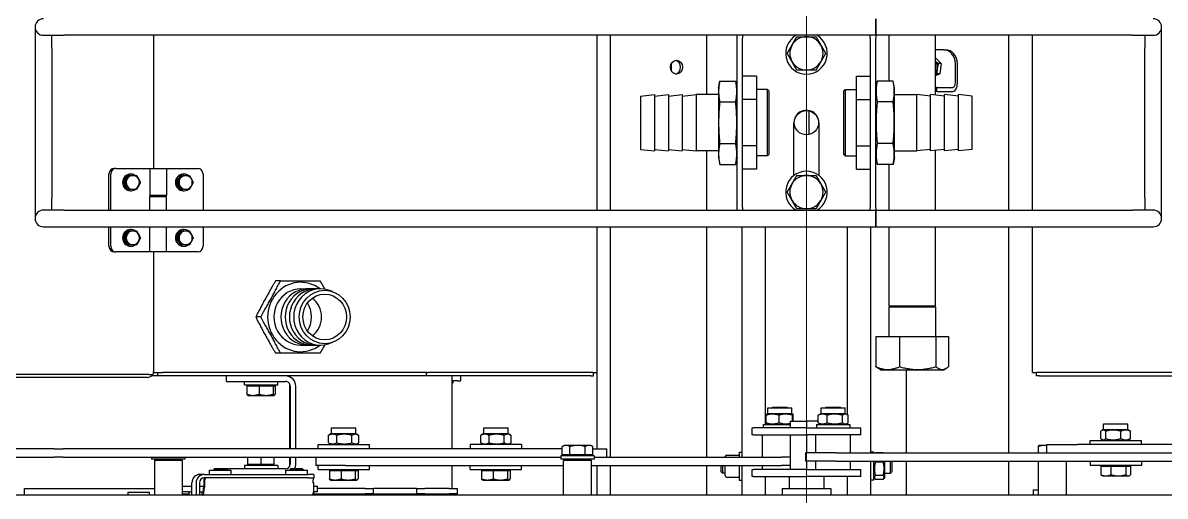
# Model space of a CAD drawing. Extents: x -3873 to 164127, y 7129 to 96529.
# Drawn here: x 53789 to 54612, y 42281 to 42622 of the extents above; entities that cross this region are included whole.
import ezdxf

# ---------------------------------------------------------------- set-up
doc = ezdxf.new("R2010")
doc.units = 0
doc.layers.add('KROMEKA', color=1, linetype='CONTINUOUS')
doc.layers.add('LAYOUT Kromeka', color=1, linetype='CONTINUOUS', lineweight=5)

# ---------------------------------------------------------------- blocks, each defined once
blk = doc.blocks.new('KD21-ara_yolma-64')
at = {"layer": 'KROMEKA', "color": 0}
for p, q in [((262, -760), (262, 1490)), ((347, 475.05), (347, 628.36)), ((349, 474.11), (349, 627.89)), ((295.5, 549.42), (295.5, 614.03)), ((289.5, 606.5), (289.5, 549.42)), ((262, 563.63), (267, 563.63)), ((267, 563.63), (267, 470)), ((476.5, 556), (461.5, 556)), ((584.5, 556), (476.5, 556)), ((599.5, 556), (584.5, 556)), ((289.5, 549.42), (289.5, 543.04)), ((295.5, 543.04), (295.5, 549.42)), ((455.5, 550), (455.5, 535)), ((467.5, 535), (467.5, 550)), ((467.5, 544), (476.5, 544)), ((584.5, 544), (476.5, 544)), ((584.5, 544), (593.5, 544)), ((593.5, 550), (593.5, 535)), ((289.5, 543.04), (289.5, 542.18)), ((289.5, 535.8), (289.5, 542.18)), ((289.5, 535.8), (289.5, 177)), ((295.5, 542.18), (295.5, 543.04)), ((295.5, 542.18), (295.5, 535.8)), ((295.5, 175.97), (295.5, 535.8)), ((455.5, 535), (455.5, -50)), ((467.5, 535), (467.5, 50)), ((593.5, 50), (593.5, 535)), ((441.5, 502.73), (455.5, 502.73)), ((467.5, 502.73), (493.5, 502.73)), ((437.5, 498.93), (437.5, 497.69)), ((437.5, 473.28), (437.5, 497.69)), ((441.5, 501.5), (455.5, 501.5)), ((467.5, 501.5), (493.5, 501.5)), ((497.5, 497.69), (497.5, 498.93)), ((497.5, 497.69), (497.5, 473.28)), ((262, 489.03), (264.2, 489.03)), ((264.2, 489.03), (264.2, 473.43)), ((441.5, 487.23), (441.5, 486.74)), ((442.5, 489.33), (447.5, 492.07)), ((442.5, 489.33), (442.5, 488.39)), ((447.5, 492.07), (447.5, 491.13)), ((447.5, 492.07), (452.5, 489.33)), ((452.5, 489.33), (452.5, 488.39)), ((453.5, 487.23), (453.5, 486.74)), ((481.5, 487.23), (481.5, 486.74)), ((482.5, 489.33), (487.5, 492.07)), ((482.5, 489.33), (482.5, 488.39)), ((487.5, 492.07), (487.5, 491.13)), ((487.5, 492.07), (492.5, 489.33)), ((492.5, 489.33), (492.5, 488.39)), ((493.5, 487.23), (493.5, 486.74)), ((262, 473.43), (264.2, 473.43)), ((287, 470), (262, 470)), ((287, 450), (287, 470)), ((288, 469), (287, 470)), ((288, 448), (288, 472)), ((289.5, 472), (288, 472)), ((348, 467.84), (348, 472.07)), ((349, 474.11), (349, 471.22)), ((349, 471.22), (349, 471.06)), ((350.5, 470.7), (350.5, 463.84)), ((437.5, 470.72), (350.89, 470.72)), ((437.5, 461.28), (437.5, 473.28)), ((437.5, 473.28), (455.5, 473.28)), ((467.5, 473.28), (477.25, 473.28)), ((477.25, 473.28), (477.25, 461.28)), ((477.25, 473.15), (478, 473.15)), ((478, 473.06), (477.25, 473.06)), ((478, 470.72), (477.25, 470.72)), ((478, 461.28), (478, 473.28)), ((497.5, 473.28), (478, 473.28)), ((497.5, 473.28), (497.5, 461.28)), ((593.5, 470.72), (497.5, 470.72)), ((348, 274.13), (348, 467.84)), ((350.5, 467.84), (348, 467.84)), ((350.5, 273.64), (350.5, 463.84)), ((437.5, 438.73), (437.5, 461.28)), ((437.5, 461.28), (455.5, 461.28)), ((467.5, 461.28), (477.25, 461.28)), ((477.25, 464.69), (478, 464.69)), ((477.25, 463.55), (478, 463.55)), ((478, 463.27), (477.25, 463.27)), ((497.5, 461.28), (478, 461.28)), ((497.5, 461.28), (497.5, 438.73)), ((442.5, 451.29), (447.5, 454.03)), ((447.5, 454.03), (447.5, 453.09)), ((447.5, 454.03), (452.5, 451.29)), ((482.5, 451.29), (487.5, 454.03)), ((487.5, 454.03), (487.5, 453.09)), ((487.5, 454.03), (492.5, 451.29)), ((287, 450), (262, 450)), ((262, 445), (264.5, 445)), ((263, 450), (263, 445)), ((264.5, 445), (264.5, 450)), ((264.5, 445), (264.5, 442.94)), ((268.5, 450), (268.5, 442.94)), ((288, 451), (287, 450)), ((289.5, 448), (288, 448)), ((441.5, 449.19), (441.5, 448.7)), ((442.5, 451.29), (442.5, 450.34)), ((452.5, 451.29), (452.5, 450.34)), ((453.5, 449.19), (453.5, 448.7)), ((481.5, 449.19), (481.5, 448.7)), ((482.5, 451.29), (482.5, 450.34)), ((492.5, 451.29), (492.5, 450.34)), ((493.5, 449.19), (493.5, 448.7)), ((262, 442.94), (271.1, 442.94)), ((271.1, 439.9), (262, 439.9)), ((271.1, 437.46), (262, 437.46)), ((264.5, 437.46), (264.5, 435.46)), ((268.5, 437.46), (268.5, 434.48)), ((277, 434.14), (277, 437.18)), ((262, 435.46), (264.5, 435.46)), ((264.5, 435.46), (264.5, 435.24)), ((264.5, 435.24), (264.5, 435.22)), ((271.1, 434.48), (267.9, 434.48)), ((271.1, 433.94), (267.9, 433.94)), ((274.5, 358.92), (274.5, 434.14)), ((277, 434.14), (277, 358.92)), ((277, 430.3), (280.2, 430.3)), ((280.2, 430.3), (280.2, 414.7)), ((455.5, 434.92), (441.5, 434.92)), ((493.5, 434.92), (467.5, 434.92)), ((280.2, 427.5), (280.38, 427.5)), ((280.38, 417.5), (280.38, 427.5)), ((281.3, 426.58), (280.38, 427.5)), ((281.3, 426.58), (281.3, 418.42)), ((277, 414.7), (280.2, 414.7)), ((280.2, 417.5), (280.38, 417.5)), ((281.3, 418.42), (280.38, 417.5)), ((281, 410.58), (281, 418.12)), ((344, 418.13), (348, 418.13)), ((344, 418.13), (344, 410.58)), ((281, 375.53), (281, 410.58)), ((283.5, 405.13), (281, 405.13)), ((283.5, 381.13), (283.5, 405.13)), ((341.5, 405.13), (341.5, 381.13)), ((341.5, 405.13), (344, 405.13)), ((344, 410.58), (344, 375.53)), ((284.1, 401.73), (283.5, 401.73)), ((284.1, 402.63), (289.5, 402.63)), ((284.1, 393.13), (284.1, 402.63)), ((334, 402.63), (334.05, 402.71)), ((334, 402.63), (334, 398.92)), ((334, 398.92), (334, 389.5)), ((340.9, 403.27), (334.85, 403.27)), ((340.9, 403.27), (340.9, 394.57)), ((340.9, 401.73), (341.5, 401.73)), ((390.5, 393.43), (390.5, 396.98)), ((284.1, 383.63), (284.1, 393.13)), ((284.1, 393.13), (289.5, 393.13)), ((334, 389.5), (334, 383.71)), ((340.9, 394.57), (334.85, 394.57)), ((340.9, 394.57), (340.9, 384.44)), ((283.5, 381.13), (281, 381.13)), ((284.1, 384.53), (283.5, 384.53)), ((284.1, 383.63), (289.5, 383.63)), ((334, 383.71), (334, 383.63)), ((334, 383.63), (334.05, 383.55)), ((340.9, 384.44), (334.85, 384.44)), ((340.9, 382.99), (334.85, 382.99)), ((340.9, 384.53), (341.5, 384.53)), ((340.9, 384.44), (340.9, 382.99)), ((341.5, 381.13), (344, 381.13)), ((364.5, 379.15), (364.5, 382.71)), ((416.5, 379.15), (416.5, 382.71)), ((277, 375.3), (280.2, 375.3)), ((280.2, 375.3), (280.2, 359.7)), ((280.2, 372.5), (280.38, 372.5)), ((280.38, 362.5), (280.38, 372.5)), ((281.3, 371.58), (280.38, 372.5)), ((281.3, 371.58), (281.3, 363.42)), ((283.24, 372.33), (289.5, 372.33)), ((289.5, 372.13), (284.4, 372.13)), ((295.5, 372.33), (341.76, 372.33)), ((340.6, 372.13), (295.5, 372.13)), ((347.27, 372.33), (348, 372.33)), ((280.2, 362.5), (280.38, 362.5)), ((281.3, 363.42), (280.38, 362.5)), ((284.4, 368.13), (289.5, 368.13)), ((295.5, 368.13), (340.6, 368.13)), ((370.25, 364.57), (370.25, 359.63)), ((390.16, 362.95), (390.84, 362.95)), ((410.75, 364.57), (410.75, 359.63)), ((262, 355), (264.5, 355)), ((263, 355), (263, 318.13)), ((264.5, 355.23), (264.5, 355)), ((264.5, 352.5), (264.5, 355)), ((267.9, 355), (271, 355)), ((268.5, 355), (268.5, 352.5)), ((271, 355.76), (271.1, 355.76)), ((271, 355), (271, 355.76)), ((274.5, 358.92), (274.5, 355)), ((277, 355), (274.5, 355)), ((277, 359.7), (280.2, 359.7)), ((277, 355), (277, 358.92)), ((264.5, 352.5), (268.5, 352.5)), ((267, 318.13), (267, 352.5)), ((280.5, 352.06), (280.5, 315.06)), ((280.5, 352.06), (283.5, 352.06)), ((283.5, 332.24), (283.5, 353.56)), ((289.5, 353.56), (283.5, 353.56)), ((295.5, 352.06), (298.5, 352.06)), ((298.5, 352.06), (298.5, 315.06)), ((273, 343.06), (273.09, 343.21)), ((273, 343.06), (273, 339.68)), ((273, 339.68), (273, 330.33)), ((279.9, 343.88), (273.85, 343.88)), ((279.9, 343.88), (279.9, 335.49)), ((279.9, 342.16), (280.5, 342.16)), ((298.5, 342.26), (299.65, 344.24)), ((299.81, 344.51), (305.19, 344.51)), ((299.81, 338.58), (305.19, 338.58)), ((306.5, 342.26), (305.35, 344.24)), ((306.5, 342.26), (306.5, 324.86)), ((306.5, 342.26), (310.5, 342.26)), ((310.5, 342.26), (310.5, 324.86)), ((372.18, 341.63), (371.23, 344.43)), ((408.82, 341.63), (409.77, 344.43)), ((273, 330.33), (273, 324.21)), ((279.9, 335.49), (273.85, 335.49)), ((279.9, 335.49), (279.9, 325.17)), ((283.5, 332.24), (283.5, 175)), ((289.5, 332.24), (289.5, 177)), ((273, 324.21), (273, 324.06)), ((273, 324.06), (273.09, 323.9)), ((279.9, 325.17), (273.85, 325.17)), ((279.9, 323.24), (273.85, 323.24)), ((279.9, 325.17), (279.9, 323.24)), ((279.9, 324.96), (280.5, 324.96)), ((298.5, 324.86), (299.65, 322.87)), ((299.81, 327.62), (305.19, 327.62)), ((299.81, 322.6), (305.19, 322.6)), ((306.5, 324.86), (305.35, 322.87)), ((306.5, 324.86), (310.5, 324.86)), ((263, 312.13), (263, 318.13)), ((267, 318.13), (267, 312.13)), ((280.5, 315.06), (283.5, 315.06)), ((295.5, 315.06), (298.5, 315.06)), ((263, 312.13), (267, 312.13)), ((263, 312.13), (263, 281.13)), ((267, 281.13), (267, 312.13)), ((263, 275.13), (263, 281.13)), ((267, 281.13), (263, 281.13)), ((267, 281.13), (267, 275.13)), ((263, 275.13), (263, 257.63)), ((267, 257.63), (267, 275.13)), ((348, 155.52), (348, 274.13)), ((350.5, 274.13), (348, 274.13)), ((350.5, 273.64), (350.5, 272.69)), ((350.5, 153.9), (350.5, 272.69)), ((262, 255.34), (263, 255.34)), ((263, 251.63), (263, 257.63)), ((267, 257.63), (267, 251.63)), ((267, 255.34), (283.5, 255.34)), ((295.5, 255.34), (348, 255.34)), ((342.9, 254.84), (342.9, 255.34)), ((344.5, 251.51), (344.5, 255.34)), ((263, 251.63), (267, 251.63)), ((344.5, 254.84), (342.9, 254.84)), ((344.5, 251.51), (344.5, 249.01)), ((344.5, 249.01), (348, 249.01)), ((280.5, 242.29), (280.5, 205.29)), ((280.5, 242.29), (283.5, 242.29)), ((298.5, 242.29), (295.5, 242.29)), ((298.5, 205.29), (298.5, 242.29)), ((273, 233.29), (273.09, 233.45)), ((273, 233.29), (273, 229.92)), ((279.9, 234.11), (273.85, 234.11)), ((279.9, 234.11), (279.9, 225.73)), ((279.9, 232.39), (280.5, 232.39)), ((298.5, 232.49), (299.65, 234.48)), ((299.81, 234.75), (305.19, 234.75)), ((306.5, 232.49), (305.35, 234.48)), ((306.5, 232.49), (306.5, 215.09)), ((306.5, 232.49), (310.5, 232.49)), ((310.5, 232.49), (310.5, 215.09)), ((273, 229.92), (273, 220.57)), ((279.9, 225.73), (273.85, 225.73)), ((279.9, 225.73), (279.9, 215.41)), ((299.81, 228.81), (305.19, 228.81)), ((273, 220.57), (273, 214.44)), ((273, 214.44), (273, 214.29)), ((273, 214.29), (273.09, 214.14)), ((279.9, 215.41), (273.85, 215.41)), ((279.9, 215.41), (279.9, 213.47)), ((279.9, 215.19), (280.5, 215.19)), ((298.5, 215.09), (299.65, 213.11)), ((299.81, 217.86), (305.19, 217.86)), ((306.5, 215.09), (305.35, 213.11)), ((306.5, 215.09), (310.5, 215.09)), ((279.9, 213.47), (273.85, 213.47)), ((299.81, 212.84), (305.19, 212.84)), ((280.5, 205.29), (283.5, 205.29)), ((298.5, 205.29), (295.5, 205.29)), ((262, 175), (287, 175)), ((287, 155), (287, 175)), ((288, 174), (287, 175)), ((288, 153), (288, 177)), ((290.5, 177), (288, 177)), ((290.5, 153), (290.5, 177)), ((291.1, 173.6), (290.5, 173.6)), ((291.1, 170.49), (291.1, 175.97)), ((291.1, 175.97), (297.15, 175.97)), ((298, 174.5), (297.15, 175.97)), ((298, 173.23), (298, 174.5)), ((298, 165), (298, 173.23)), ((291.1, 159.52), (291.1, 170.49)), ((291.1, 170.49), (297.15, 170.49)), ((298, 156.77), (298, 165)), ((291.1, 159.52), (297.15, 159.52)), ((291.1, 154.03), (291.1, 159.52)), ((298, 155.5), (298, 156.77)), ((262, 155), (287, 155)), ((283.5, 151), (262, 151)), ((283.5, 155), (283.5, 17.92)), ((288, 156), (287, 155)), ((290.5, 153), (288, 153)), ((289.5, 153), (289.5, 17.92)), ((291.1, 156.4), (290.5, 156.4)), ((291.1, 154.03), (297.15, 154.03)), ((295.5, 154.03), (295.5, 143.92)), ((455.5, 151), (295.5, 151)), ((298, 155.5), (297.15, 154.03)), ((297.15, 154.03), (297.15, 154.03)), ((348, 155.52), (348, 153.4)), ((348, 153.4), (350.5, 153.4)), ((350.5, 153.9), (350.5, 151)), ((593.5, 151), (467.5, 151)), ((262, 141.28), (283.5, 141.28)), ((289.5, 143.92), (295.5, 143.92)), ((289.5, 141.28), (455.5, 141.28)), ((467.5, 141.28), (593.5, 141.28)), ((511.25, 119.5), (510.25, 109.5)), ((549.75, 119.5), (511.25, 119.5)), ((549.75, 119.5), (550.75, 109.5)), ((550.75, 109.5), (510.25, 109.5)), ((511.25, 109.5), (510.25, 99.5)), ((549.75, 109.5), (550.75, 99.5)), ((550.75, 99.5), (510.25, 99.5)), ((511.25, 99.5), (510.25, 89.5)), ((549.75, 99.5), (550.75, 89.5)), ((572.91, 97.45), (568.09, 97.45)), ((550.75, 89.5), (510.25, 89.5)), ((511.25, 89.5), (510.25, 79.5)), ((549.75, 89.5), (550.75, 79.5)), ((550.75, 79.5), (510.25, 79.5)), ((510.25, 63.5), (510.25, 79.5)), ((550.75, 63.5), (550.75, 79.5)), ((283.5, 72), (262, 72)), ((455.5, 72), (289.5, 72)), ((510.25, 72), (467.5, 72)), ((593.5, 72), (550.75, 72)), ((276, 58.5), (283.5, 58.5)), ((278.92, 61.5), (278, 60.58)), ((283.5, 60.58), (278, 60.58)), ((278, 58.5), (278, 60.58)), ((278.92, 61.5), (283.5, 61.5)), ((289.5, 58.5), (290, 58.5)), ((505.48, 63.5), (500.48, 62.5)), ((500.48, 62.5), (500.48, 51)), ((555.52, 63.5), (505.48, 63.5)), ((515.49, 62.5), (515.49, 51)), ((545.51, 62.5), (545.51, 51)), ((555.52, 63.5), (560.52, 62.5)), ((560.52, 62.5), (560.52, 51)), ((275, 57.5), (275, 48.5)), ((291, 57.5), (291, 48.5)), ((467.5, 50), (469.5, 50)), ((467.5, 50), (467.5, 46)), ((469.5, 50), (591.5, 50)), ((505.48, 50), (500.48, 51)), ((555.52, 50), (560.52, 51)), ((591.5, 50), (593.5, 50)), ((593.5, 46), (593.5, 50)), ((283.5, 46.5), (262, 46.5)), ((283.5, 48.5), (273, 48.5)), ((273, 48.5), (273, 46.5)), ((293, 48.5), (289.5, 48.5)), ((455.5, 46.5), (289.5, 46.5)), ((293, 48.5), (293, 46.5)), ((469.5, 46), (467.5, 46)), ((467.5, 46), (467.5, -46)), ((469.5, 46), (591.5, 46)), ((497.01, 36), (497.01, 46)), ((513.76, 36), (513.76, 46)), ((547.24, 36), (547.24, 46)), ((563.99, 36), (563.99, 46)), ((593.5, 46), (591.5, 46)), ((593.5, -46), (593.5, 46)), ((275.5, 38.27), (275.5, 39.24)), ((275.5, 39.24), (280.5, 39.24)), ((275.5, 38.27), (275.5, -0.21)), ((280.5, 39.24), (280.5, 38.27)), ((280.5, -0.21), (280.5, 38.27)), ((305.5, 38.27), (305.5, 39.24)), ((305.5, 39.24), (310.5, 39.24)), ((305.5, 38.27), (305.5, -0.21)), ((310.5, 39.24), (310.5, 38.27)), ((310.5, -0.21), (310.5, 38.27)), ((513.76, 36), (497.01, 36)), ((506.6, 28), (506.6, 36)), ((547.24, 36), (513.76, 36)), ((563.99, 36), (547.24, 36)), ((554.4, 28), (554.4, 36)), ((262, 29.5), (275.5, 29.5)), ((280.5, 31.74), (283.5, 31.74)), ((289.5, 31.74), (305.5, 31.74)), ((313, 31.24), (310.5, 31.24)), ((313, 31.24), (313, 11.59)), ((313, 29.5), (455.5, 29.5)), ((313, 27.94), (313.47, 28.75)), ((314.31, 28.99), (319.69, 28.99)), ((321, 27.94), (320.53, 28.75)), ((321, 27.94), (321, 10.54)), ((321, 27.94), (325, 27.94)), ((325, 27.94), (325, 10.54)), ((325.5, 24.24), (325, 24.74)), ((506.6, 28), (554.4, 28)), ((507.6, 27), (506.6, 28)), ((553.4, 27), (507.6, 27)), ((553.4, 27), (554.4, 28)), ((267, 17.5), (262, 17.5)), ((267, 17.5), (267, -17.5)), ((283.5, 11.59), (283.5, 17.92)), ((289.5, 11.59), (289.5, 17.92)), ((314.31, 19.76), (319.69, 19.76)), ((325.5, 24.24), (325.5, 14.24)), ((275.5, 12.5), (267, 12.5)), ((280.5, 11.59), (305.5, 11.59)), ((310.5, 11.59), (315.5, 11.59)), ((315.5, 11.59), (315.5, 0.03)), ((315.5, 10.01), (319.69, 10.01)), ((315.5, 9.48), (319.69, 9.48)), ((321, 10.54), (320.53, 9.73)), ((321, 10.54), (325, 10.54)), ((325.5, 14.24), (325, 13.74)), ((492.5, 9), (530.5, 9)), ((286.5, 0.03), (280.5, 0.03)), ((286.5, -21.51), (286.5, 0.76)), ((292.5, 0.76), (286.5, 0.76)), ((292.5, -21.51), (292.5, 0.76)), ((305.5, 0.03), (292.5, 0.03)), ((315.5, 0.03), (310.5, 0.03)), ((315.5, -8.35), (315.5, 0.03)), ((275.5, -39.24), (275.5, -0.21)), ((280.5, -0.21), (280.5, -39.24)), ((280.5, -6.74), (286.5, -6.74)), ((292.5, -6.74), (305.5, -6.74)), ((305.5, -39.24), (305.5, -0.21)), ((310.5, -0.21), (310.5, -39.24)), ((313, -7.24), (310.5, -7.24)), ((313, -7.24), (313, -31.24)), ((521.98, -1.99), (539.02, -1.99)), ((275.5, -12.5), (267, -12.5)), ((313, -10.54), (313.93, -8.93)), ((314.31, -8.35), (319.69, -8.35)), ((314.31, -14.99), (319.69, -14.99)), ((321, -10.54), (320.07, -8.93)), ((321, -10.54), (321, -27.94)), ((321, -10.54), (325, -10.54)), ((325, -10.54), (325, -27.94)), ((325.5, -14.24), (325, -13.74)), ((325.5, -14.24), (325.5, -24.24)), ((530.5, -9), (492.5, -9)), ((267, -17.5), (262, -17.5)), ((286.5, -21.51), (286.5, -334.47)), ((292.5, -21.51), (292.5, -334.47)), ((325.5, -24.24), (325, -24.74)), ((262, -29.5), (275.5, -29.5)), ((280.5, -31.74), (286.5, -31.74)), ((292.5, -31.74), (305.5, -31.74)), ((313, -31.24), (310.5, -31.24)), ((313, -27.94), (313.93, -29.54)), ((313, -29.5), (313.9, -29.5)), ((314.31, -25.87), (319.69, -25.87)), ((314.31, -30.12), (319.69, -30.12)), ((321, -27.94), (320.07, -29.54)), ((320.1, -29.5), (455.5, -29.5)), ((321, -27.94), (325, -27.94)), ((507.6, -27), (506.6, -28)), ((554.4, -28), (506.6, -28)), ((506.6, -28), (506.6, -36)), ((507.6, -27), (553.4, -27)), ((553.4, -27), (554.4, -28)), ((554.4, -28), (554.4, -36)), ((275.5, -39.24), (280.5, -39.24)), ((305.5, -39.24), (310.5, -39.24)), ((497.01, -36), (497.01, -46)), ((497.01, -36), (513.76, -36)), ((513.76, -36), (547.24, -36)), ((513.76, -36), (513.76, -46)), ((547.24, -36), (547.24, -46)), ((547.24, -36), (563.99, -36)), ((563.99, -36), (563.99, -46)), ((262, -46.5), (286.5, -46.5)), ((273, -48.5), (273, -46.5)), ((273, -48.5), (286.5, -48.5)), ((275.35, -48.5), (274.11, -49.22)), ((292.5, -46.5), (455.5, -46.5)), ((292.5, -48.5), (293, -48.5)), ((293, -48.5), (293, -46.5)), ((467.5, -46), (469.5, -46)), ((467.5, -46), (467.5, -50)), ((591.5, -46), (469.5, -46)), ((591.5, -46), (593.5, -46)), ((593.5, -50), (593.5, -46)), ((273.43, -55.25), (273.43, -49.75)), ((275.35, -56.5), (274.11, -55.78)), ((275.35, -56.5), (286.5, -56.5)), ((276.31, -55.25), (276.31, -49.75)), ((278, -56.5), (278, -60.58)), ((285.88, -55.25), (285.88, -49.75)), ((292.57, -55.25), (292.57, -49.75)), ((352.5, -53.48), (353.51, -51.74)), ((352.5, -53.48), (352.5, -98.95)), ((376.5, -50.06), (354.71, -50.06)), ((376.5, -50.06), (376.5, -67.13)), ((467.5, -50), (455.5, -50)), ((455.5, -50), (467.5, -50)), ((455.5, -50), (455.5, -235)), ((469.5, -50), (467.5, -50)), ((467.5, -50), (467.5, -235)), ((469.5, -50), (591.5, -50)), ((505.48, -50), (500.48, -51)), ((500.48, -62.5), (500.48, -51)), ((515.49, -62.5), (515.49, -51)), ((545.51, -62.5), (545.51, -51)), ((555.52, -50), (560.52, -51)), ((560.52, -62.5), (560.52, -51)), ((593.5, -50), (591.5, -50)), ((605.5, -50), (593.5, -50)), ((593.5, -50), (605.5, -50)), ((593.5, -235), (593.5, -50)), ((278, -60.58), (286.5, -60.58)), ((278.92, -61.5), (278, -60.58)), ((286.5, -61.5), (278.92, -61.5)), ((397.5, -59.36), (376.5, -59.36)), ((397.5, -93.06), (397.5, -59.36)), ((398.5, -60.36), (397.5, -59.36)), ((398.5, -59.51), (398.5, -92.91)), ((398.5, -59.51), (455.5, -59.51)), ((467.5, -59.51), (500.48, -59.51)), ((505.48, -63.5), (500.48, -62.5)), ((505.48, -63.5), (555.52, -63.5)), ((510.25, -63.5), (510.25, -79.5)), ((550.75, -63.5), (550.75, -79.5)), ((555.52, -63.5), (560.52, -62.5)), ((560.52, -59.51), (593.5, -59.51)), ((262, -72), (286.5, -72)), ((292.5, -72), (352.5, -72)), ((376.5, -67.13), (354.71, -67.13)), ((376.5, -67.13), (376.5, -93.29)), ((510.25, -79.5), (550.75, -79.5)), ((511.25, -89.5), (510.25, -79.5)), ((549.75, -89.5), (550.75, -79.5)), ((510.25, -89.5), (550.75, -89.5)), ((511.25, -99.5), (510.25, -89.5)), ((549.75, -99.5), (550.75, -89.5)), ((376.5, -93.29), (354.71, -93.29)), ((397.5, -93.06), (376.5, -93.06)), ((376.5, -93.29), (376.5, -102.37)), ((398.5, -92.06), (397.5, -93.06)), ((398.5, -92.91), (455.5, -92.91)), ((467.5, -92.91), (510.59, -92.91)), ((550.41, -92.91), (553, -92.91)), ((556, -92.79), (553, -92.79)), ((553, -93.87), (553, -92.79)), ((553, -93.87), (556, -93.87)), ((553, -93.87), (553, -105.62)), ((556, -93.87), (556, -92.79)), ((556, -92.91), (593.5, -92.91)), ((556, -93.87), (556, -105.62)), ((565.69, -96.04), (564.37, -92.91)), ((565.69, -96.04), (565.69, -93.98)), ((573.08, -97.15), (565.69, -96.04)), ((577.17, -92.91), (573.08, -97.15)), ((573.08, -97.15), (573.08, -95.1)), ((583, -98.71), (583, -92.91)), ((583, -98.71), (583, -100.21)), ((352.5, -98.95), (353.51, -100.69)), ((376.5, -102.37), (354.71, -102.37)), ((510.25, -99.5), (550.75, -99.5)), ((511.25, -109.5), (510.25, -99.5)), ((549.75, -109.5), (550.75, -99.5)), ((510.25, -109.5), (550.75, -109.5)), ((511.25, -119.5), (510.25, -109.5)), ((549.75, -119.5), (550.75, -109.5)), ((559.5, -107.37), (573, -107.37)), ((559.5, -108.87), (573, -108.87)), ((511.25, -119.5), (549.75, -119.5)), ((286.5, -145.61), (262, -145.61)), ((455.5, -145.61), (292.5, -145.61)), ((593.5, -145.61), (467.5, -145.61)), ((266, -163.5), (262, -163.5)), ((266, -163.5), (266, -167.11)), ((350.5, -162.88), (350.5, -166.01)), ((350.5, -162.88), (455.5, -162.88)), ((467.5, -162.88), (593.5, -162.88)), ((286.5, -167.11), (262, -167.11)), ((292.5, -167.24), (297.15, -167.24)), ((298, -167.61), (297.99, -167.58)), ((298, -171.79), (298, -167.61)), ((298, -173.37), (298, -171.79)), ((348, -167.63), (348, -165.51)), ((350.5, -165.51), (348, -165.51)), ((348, -167.63), (348, -286.23)), ((350.5, -284.8), (350.5, -166.01)), ((292.5, -173.37), (298.5, -173.37)), ((298.5, -173.37), (298.5, -195.41)), ((286.5, -187.11), (262, -187.11)), ((298.5, -642.5), (298.5, -195.41)), ((283.5, -241.41), (283.5, -204.41)), ((286.5, -204.41), (283.5, -204.41)), ((298.5, -204.41), (301.5, -204.41)), ((301.5, -204.41), (301.5, -241.41)), ((276, -213.41), (276.3, -212.89)), ((276, -213.41), (276, -215.79)), ((282.9, -212.16), (276.85, -212.16)), ((282.9, -212.16), (282.9, -219.42)), ((301.5, -214.21), (302.29, -212.85)), ((302.81, -212.14), (308.19, -212.14)), ((309.5, -214.21), (308.71, -212.85)), ((276, -215.79), (276, -224.79)), ((282.9, -219.42), (276.85, -219.42)), ((282.9, -214.31), (283.5, -214.31)), ((282.9, -219.42), (282.9, -230.17)), ((302.81, -215.75), (308.19, -215.75)), ((309.5, -214.21), (309.5, -231.61)), ((309.5, -214.21), (313.5, -214.21)), ((313.5, -214.21), (313.5, -231.61)), ((276, -224.79), (276, -231.92)), ((282.9, -230.17), (276.85, -230.17)), ((282.9, -230.17), (282.9, -233.67)), ((302.81, -226.52), (308.19, -226.52)), ((276, -231.92), (276, -232.41)), ((276, -232.41), (276.3, -232.94)), ((282.9, -233.67), (276.85, -233.67)), ((282.9, -231.51), (283.5, -231.51)), ((301.5, -231.61), (302.29, -232.97)), ((302.81, -233.69), (308.19, -233.69)), ((309.5, -231.61), (308.71, -232.97)), ((309.5, -231.61), (313.5, -231.61)), ((455.5, -235), (455.5, -250)), ((467.5, -250), (467.5, -235)), ((593.5, -235), (593.5, -250)), ((286.5, -241.41), (283.5, -241.41)), ((298.5, -241.41), (301.5, -241.41)), ((476.5, -244), (467.5, -244)), ((476.5, -244), (584.5, -244)), ((593.5, -244), (584.5, -244)), ((461.5, -256), (476.5, -256)), ((476.5, -256), (584.5, -256)), ((584.5, -256), (599.5, -256))]:
    blk.add_line(p, q, dxfattribs=at)
blk.add_circle((530.5, 0), 8.75, dxfattribs=at)
for centre, radius, start, end in [((461.5, 550), 6, 0, 180), ((599.5, 550), 6, 0, 180), ((284.4, 375.53), 7.4, 180, 181.79192), ((284.4, 375.53), 3.4, 180, 270), ((340.6, 375.53), 7.4, 270, 0), ((340.6, 375.53), 3.4, 270, 0), ((284.4, 375.53), 7.4, 245.23365, 270), ((276, 57.5), 1, 90, 180), ((290, 57.5), 1, 0, 90), ((480.5, 0), 15, 209.92643, 150.07357), ((480.5, 0), 12, 120, 180), ((480.5, 0), 12, 60, 120), ((480.5, 0), 12, 0, 60), ((530.5, 0), 9, 270, 90), ((580.5, 0), 15, 29.92643, 330.07357), ((580.5, 0), 12, 120, 180), ((580.5, 0), 12, 60, 120), ((580.5, 0), 12, 0, 60), ((480.5, 0), 12, 180, 240), ((480.5, 0), 12, 300, 0), ((580.5, 0), 12, 180, 240), ((580.5, 0), 12, 300, 0), ((480.5, 0), 12, 240, 300), ((580.5, 0), 12, 240, 300), ((461.5, -250), 6, 180, 0), ((599.5, -250), 6, 180, 0)]:
    blk.add_arc(centre, radius, start, end, dxfattribs=at)
for centre, major_axis, ratio, start_param, end_param in [((441.5, 498.93), (-4, 0), 0.951057, 4.712389, 6.283185), ((493.5, 498.93), (4, 0), 0.951057, 0, 1.570796), ((441.5, 497.69), (-4, 0), 0.951057, 4.712389, 6.283185), ((493.5, 497.69), (4, 0), 0.951057, 0, 1.570796), ((447.5, 486.74), (-6, 0), 0.951057, 2.555907, 6.868871), ((447.5, 487.23), (-6, 0), 0.951057, 3.141593, 6.283185), ((447.5, 485.5), (-5, 0), 0.951057, 5.235988, 6.283185), ((447.5, 485.5), (-5, 0), 0.951057, 4.18879, 5.235988), ((447.5, 485.5), (5, 0), 0.951057, 0, 1.047198), ((487.5, 486.74), (-6, 0), 0.951057, 2.555907, 6.868871), ((487.5, 487.23), (-6, 0), 0.951057, 3.141593, 6.283185), ((487.5, 485.5), (-5, 0), 0.951057, 5.235988, 6.283185), ((487.5, 485.5), (-5, 0), 0.951057, 4.18879, 5.235988), ((487.5, 485.5), (5, 0), 0.951057, 0, 1.047198), ((447.5, 485.5), (-5, 0), 0.951057, 0, 1.047198), ((447.5, 485.5), (5, 0), 0.951057, 4.18879, 5.235988), ((447.5, 485.5), (5, 0), 0.951057, 5.235988, 6.283185), ((487.5, 485.5), (-5, 0), 0.951057, 0, 1.047198), ((487.5, 485.5), (5, 0), 0.951057, 4.18879, 5.235988), ((487.5, 485.5), (5, 0), 0.951057, 5.235988, 6.283185), ((352.4, 475.05), (-5.4, 0), 0.951057, 0, 0.88972), ((352.4, 476.1), (-4.37, -4.37), 0.726543, 0.261401, 0.723467), ((447.5, 448.7), (-6, 0), 0.951057, 2.555907, 6.868871), ((447.5, 449.19), (-6, 0), 0.951057, 3.141593, 6.283185), ((487.5, 448.7), (-6, 0), 0.951057, 2.555907, 6.868871), ((487.5, 449.19), (-6, 0), 0.951057, 3.141593, 6.283185), ((447.5, 447.46), (-5, 0), 0.951057, 5.235988, 6.283185), ((447.5, 447.46), (-5, 0), 0.951057, 0, 1.047198), ((447.5, 447.46), (-5, 0), 0.951057, 4.18879, 5.235988), ((447.5, 447.46), (5, 0), 0.951057, 0, 1.047198), ((447.5, 447.46), (5, 0), 0.951057, 5.235988, 6.283185), ((487.5, 447.46), (-5, 0), 0.951057, 5.235988, 6.283185), ((487.5, 447.46), (-5, 0), 0.951057, 0, 1.047198), ((487.5, 447.46), (-5, 0), 0.951057, 4.18879, 5.235988), ((487.5, 447.46), (5, 0), 0.951057, 0, 1.047198), ((487.5, 447.46), (5, 0), 0.951057, 5.235988, 6.283185), ((271.1, 437.18), (5.9, 0), 0.976187, 0, 1.570796), ((271.1, 434.14), (5.9, 0), 0.976187, 0, 1.570796), ((271.1, 434.14), (3.4, 0), 0.976187, 0, 1.570796), ((441.5, 438.73), (-4, 0), 0.951057, 0, 1.570796), ((447.5, 447.46), (5, 0), 0.951057, 4.18879, 5.235988), ((487.5, 447.46), (5, 0), 0.951057, 4.18879, 5.235988), ((493.5, 438.73), (4, 0), 0.951057, 4.712389, 6.283185), ((267.9, 435.22), (-5.9, 0), 0.21693, 0, 1.570796), ((267.9, 435.22), (-3.4, 0), 0.21693, 0, 1.570796), ((271.1, 433.2), (-5.9, 0), 0.21693, 4.098567, 4.712389), ((271.1, 433.2), (3.4, 0), 0.21693, 0, 1.570796), ((390.5, 364.57), (25.02, 0), 0.951057, 5.655215, 10.052749), ((390.5, 359.63), (20.25, 0), 0.951057, 6.202872, 9.505091), ((390.5, 364.57), (20.25, 0), 0.951057, 0, 3.141593), ((390.5, 350.35), (20.25, 0), 0.951057, 5.970339, 9.737625), ((390.5, 356.54), (20.25, 0), 0.951057, 6.202872, 9.505091), ((390.5, 353.44), (20.25, 0), 0.951057, 6.202872, 9.505091), ((267.9, 356.28), (-5.9, 0), 0.21693, 0, 1.570796), ((271.1, 355.02), (3.4, 0), 0.21693, 0, 1.570796), ((390.5, 365.19), (16.5, 0), 0.951057, 3.749403, 5.675375), ((390.5, 375.85), (20, 0), 0.951057, 4.172256, 5.252522), ((570.5, 95.15), (-5, 0), 0.866025, 0.174083, 2.96751), ((570.5, -88.7), (6.5, 0), 0.866025, 3.987632, 4.53956), ((570.5, -88.7), (6.5, 0), 0.866025, 4.53956, 5.437146), ((573, -98.71), (10, 0), 0.866025, 4.712389, 6.283185), ((559.5, -105.62), (-6.5, 0), 0.5, 0, 1.570796), ((559.5, -105.62), (-3.5, 0), 0.5, 0, 1.570796), ((573, -100.21), (10, 0), 0.866025, 4.712389, 6.283185)]:
    blk.add_ellipse(centre, major_axis=major_axis, ratio=ratio, start_param=start_param, end_param=end_param, dxfattribs=at)
for centre, major_axis, ratio in [((390.5, 347.26), (19.25, 0), 0.951057), ((390.5, 347.26), (16.5, 0), 0.951057), ((570.5, 93.65), (-5, 0), 0.866025)]:
    blk.add_ellipse(centre, major_axis=major_axis, ratio=ratio, dxfattribs=at)
for points, weights in [([(442.5, 488.39), (443.84, 488.98), (445, 489.62)], [1, 1.0379548493, 1]), ([(442.5, 485.5), (442.5, 486.78), (442.5, 488.39)], [1, 1.0379548493, 1]), ([(445, 489.62), (446.16, 490.26), (447.5, 491.13)], [1, 1.0379548493, 1]), ([(447.5, 491.13), (448.84, 490.26), (450, 489.62)], [1, 1.0379548493, 1]), ([(450, 489.62), (451.16, 488.98), (452.5, 488.39)], [1, 1.0379548493, 1]), ([(452.5, 488.39), (452.5, 486.78), (452.5, 485.5)], [1, 1.0379548493, 1]), ([(482.5, 488.39), (483.84, 488.98), (485, 489.62)], [1, 1.0379548493, 1]), ([(482.5, 485.5), (482.5, 486.78), (482.5, 488.39)], [1, 1.0379548493, 1]), ([(485, 489.62), (486.16, 490.26), (487.5, 491.13)], [1, 1.0379548493, 1]), ([(487.5, 491.13), (488.84, 490.26), (490, 489.62)], [1, 1.0379548493, 1]), ([(490, 489.62), (491.16, 488.98), (492.5, 488.39)], [1, 1.0379548493, 1]), ([(492.5, 488.39), (492.5, 486.78), (492.5, 485.5)], [1, 1.0379548493, 1]), ([(442.5, 482.89), (442.5, 484.23), (442.5, 485.5)], [1, 1.0379548493, 1]), ([(445, 481.38), (443.84, 482.02), (442.5, 482.89)], [1, 1.0379548493, 1]), ([(447.5, 480.15), (446.16, 480.75), (445, 481.38)], [1, 1.0379548493, 1]), ([(450, 481.38), (448.84, 480.75), (447.5, 480.15)], [1, 1.0379548493, 1]), ([(452.5, 482.89), (451.16, 482.02), (450, 481.38)], [1, 1.0379548493, 1]), ([(452.5, 485.5), (452.5, 484.23), (452.5, 482.89)], [1, 1.0379548493, 1]), ([(482.5, 482.89), (482.5, 484.23), (482.5, 485.5)], [1, 1.0379548493, 1]), ([(485, 481.38), (483.84, 482.02), (482.5, 482.89)], [1, 1.0379548493, 1]), ([(487.5, 480.15), (486.16, 480.75), (485, 481.38)], [1, 1.0379548493, 1]), ([(490, 481.38), (488.84, 480.75), (487.5, 480.15)], [1, 1.0379548493, 1]), ([(492.5, 482.89), (491.16, 482.02), (490, 481.38)], [1, 1.0379548493, 1]), ([(492.5, 485.5), (492.5, 484.23), (492.5, 482.89)], [1, 1.0379548493, 1]), ([(445, 451.58), (446.16, 452.21), (447.5, 453.09)], [1, 1.0379548493, 1]), ([(447.5, 453.09), (448.84, 452.21), (450, 451.58)], [1, 1.0379548493, 1]), ([(485, 451.58), (486.16, 452.21), (487.5, 453.09)], [1, 1.0379548493, 1]), ([(487.5, 453.09), (488.84, 452.21), (490, 451.58)], [1, 1.0379548493, 1]), ([(442.5, 450.34), (443.84, 450.94), (445, 451.58)], [1, 1.0379548493, 1]), ([(442.5, 447.46), (442.5, 448.73), (442.5, 450.34)], [1, 1.0379548493, 1]), ([(442.5, 444.85), (442.5, 446.19), (442.5, 447.46)], [1, 1.0379548493, 1]), ([(445, 443.34), (443.84, 443.98), (442.5, 444.85)], [1, 1.0379548493, 1]), ([(450, 451.58), (451.16, 450.94), (452.5, 450.34)], [1, 1.0379548493, 1]), ([(452.5, 444.85), (451.16, 443.98), (450, 443.34)], [1, 1.0379548493, 1]), ([(452.5, 450.34), (452.5, 448.73), (452.5, 447.46)], [1, 1.0379548493, 1]), ([(452.5, 447.46), (452.5, 446.19), (452.5, 444.85)], [1, 1.0379548493, 1]), ([(482.5, 450.34), (483.84, 450.94), (485, 451.58)], [1, 1.0379548493, 1]), ([(482.5, 447.46), (482.5, 448.73), (482.5, 450.34)], [1, 1.0379548493, 1]), ([(482.5, 444.85), (482.5, 446.19), (482.5, 447.46)], [1, 1.0379548493, 1]), ([(485, 443.34), (483.84, 443.98), (482.5, 444.85)], [1, 1.0379548493, 1]), ([(490, 451.58), (491.16, 450.94), (492.5, 450.34)], [1, 1.0379548493, 1]), ([(492.5, 444.85), (491.16, 443.98), (490, 443.34)], [1, 1.0379548493, 1]), ([(492.5, 450.34), (492.5, 448.73), (492.5, 447.46)], [1, 1.0379548493, 1]), ([(492.5, 447.46), (492.5, 446.19), (492.5, 444.85)], [1, 1.0379548493, 1]), ([(447.5, 442.11), (446.16, 442.7), (445, 443.34)], [1, 1.0379548493, 1]), ([(450, 443.34), (448.84, 442.7), (447.5, 442.11)], [1, 1.0379548493, 1]), ([(487.5, 442.11), (486.16, 442.7), (485, 443.34)], [1, 1.0379548493, 1]), ([(490, 443.34), (488.84, 442.7), (487.5, 442.11)], [1, 1.0379548493, 1]), ([(334.85, 403.27), (334, 400.94), (334, 398.92)], [1, 1.0379548493, 1]), ([(334, 398.92), (334, 396.9), (334.85, 394.57)], [1, 1.0379548493, 1]), ([(334.05, 402.71), (334.2, 402.97), (334.85, 403.27)], [1.01383210308, 1.02885897071, 1]), ([(390.5, 396.98), (377.5, 390.31), (364.5, 382.71)], [1, 1.15470053838, 1]), ([(416.5, 382.71), (403.5, 390.31), (390.5, 396.98)], [1, 1.15470053838, 1]), ([(334.85, 394.57), (334, 391.86), (334, 389.5)], [1, 1.0379548493, 1]), ([(334, 389.5), (334, 387.15), (334.85, 384.44)], [1, 1.0379548493, 1]), ([(364.5, 379.15), (377.5, 385.83), (390.5, 393.43)], [1, 1.15470053838, 1]), ([(390.5, 393.43), (403.5, 385.83), (416.5, 379.15)], [1, 1.15470053838, 1]), ([(334.85, 384.44), (334, 384.05), (334, 383.71)], [1, 1.0379548493, 1]), ([(334, 383.71), (334, 383.38), (334.85, 382.99)], [1, 1.0379548493, 1]), ([(364.5, 350.6), (364.5, 364.41), (364.5, 379.15)], [1, 1.15470053838, 1]), ([(416.5, 379.15), (416.5, 364.41), (416.5, 350.6)], [1, 1.15470053838, 1]), ([(370.54, 347.11), (367.67, 348.75), (364.5, 350.6)], [1.0527701005, 1.03374656906, 1]), ([(416.5, 350.6), (413.33, 348.75), (410.46, 347.11)], [1, 1.03374656906, 1.0527701005]), ([(273.85, 343.88), (273, 341.63), (273, 339.68)], [1, 1.0379548493, 1]), ([(273, 339.68), (273, 337.74), (273.85, 335.49)], [1, 1.0379548493, 1]), ([(273.09, 343.21), (273.27, 343.52), (273.85, 343.88)], [1.01662756635, 1.02565531795, 1]), ([(299.81, 344.51), (298.23, 341.54), (299.81, 338.58)], [1, 1.15470053838, 1]), ([(299.81, 338.58), (298.23, 333.1), (299.81, 327.62)], [1, 1.15470053838, 1]), ([(299.65, 344.24), (299.72, 344.37), (299.81, 344.51)], [1.01414133613, 1.00742725447, 1]), ([(305.19, 344.51), (305.28, 344.37), (305.35, 344.24)], [1, 1.00742725447, 1.01414133613]), ([(305.19, 338.58), (306.77, 341.54), (305.19, 344.51)], [1, 1.15470053838, 1]), ([(305.19, 327.62), (306.77, 333.1), (305.19, 338.58)], [1, 1.15470053838, 1]), ([(273.85, 335.49), (273, 332.73), (273, 330.33)], [1, 1.0379548493, 1]), ([(273, 330.33), (273, 327.94), (273.85, 325.17)], [1, 1.0379548493, 1]), ([(273.85, 325.17), (273, 324.66), (273, 324.21)], [1, 1.0379548493, 1]), ([(273, 324.21), (273, 323.76), (273.85, 323.24)], [1, 1.0379548493, 1]), ([(299.81, 327.62), (298.23, 325.11), (299.81, 322.6)], [1, 1.15470053838, 1]), ([(305.19, 322.6), (306.77, 325.11), (305.19, 327.62)], [1, 1.15470053838, 1]), ([(273.85, 234.11), (273, 231.87), (273, 229.92)], [1, 1.0379548493, 1]), ([(273.09, 233.45), (273.27, 233.76), (273.85, 234.11)], [1.01662756635, 1.02565531795, 1]), ([(299.81, 234.75), (298.23, 231.78), (299.81, 228.81)], [1, 1.15470053838, 1]), ([(299.65, 234.48), (299.72, 234.61), (299.81, 234.75)], [1.01414133613, 1.00742725447, 1]), ([(305.19, 234.75), (305.28, 234.61), (305.35, 234.48)], [1, 1.00742725447, 1.01414133613]), ([(305.19, 228.81), (306.77, 231.78), (305.19, 234.75)], [1, 1.15470053838, 1]), ([(273, 229.92), (273, 227.98), (273.85, 225.73)], [1, 1.0379548493, 1]), ([(273.85, 225.73), (273, 222.97), (273, 220.57)], [1, 1.0379548493, 1]), ([(299.81, 228.81), (298.23, 223.33), (299.81, 217.86)], [1, 1.15470053838, 1]), ([(305.19, 217.86), (306.77, 223.33), (305.19, 228.81)], [1, 1.15470053838, 1]), ([(273, 220.57), (273, 218.18), (273.85, 215.41)], [1, 1.0379548493, 1]), ([(273.85, 215.41), (273, 214.89), (273, 214.44)], [1, 1.0379548493, 1]), ([(273, 214.44), (273, 213.99), (273.85, 213.47)], [1, 1.0379548493, 1]), ([(299.81, 217.86), (298.23, 215.35), (299.81, 212.84)], [1, 1.15470053838, 1]), ([(305.19, 212.84), (306.77, 215.35), (305.19, 217.86)], [1, 1.15470053838, 1]), ([(298, 173.23), (298, 174.5), (297.15, 175.97)], [1, 1.0379548493, 1]), ([(297.15, 170.49), (298, 171.95), (298, 173.23)], [1, 1.0379548493, 1]), ([(298, 165), (298, 167.55), (297.15, 170.49)], [1, 1.0379548493, 1]), ([(297.15, 159.52), (298, 162.45), (298, 165)], [1, 1.0379548493, 1]), ([(298, 156.77), (298, 158.05), (297.15, 159.52)], [1, 1.0379548493, 1]), ([(297.15, 154.03), (298, 155.5), (298, 156.77)], [1, 1.0379548493, 1]), ([(515.49, 62.5), (507.98, 64), (500.48, 62.5)], [1, 1.15470053838, 1]), ([(545.51, 62.5), (530.5, 64), (515.49, 62.5)], [1, 1.15470053838, 1]), ([(560.52, 62.5), (553.02, 64), (545.51, 62.5)], [1, 1.15470053838, 1]), ([(500.48, 51), (507.98, 49.5), (515.49, 51)], [1, 1.15470053838, 1]), ([(515.49, 51), (530.5, 49.5), (545.51, 51)], [1, 1.15470053838, 1]), ([(545.51, 51), (553.02, 49.5), (560.52, 51)], [1, 1.15470053838, 1]), ([(314.31, 28.99), (312.73, 24.38), (314.31, 19.76)], [1, 1.15470053838, 1]), ([(313.47, 28.75), (313.53, 28.86), (314.31, 28.99)], [1.07672593661, 1.07040100352, 1]), ([(319.69, 28.99), (320.47, 28.86), (320.53, 28.75)], [1, 1.07040100352, 1.07672593661]), ([(319.69, 19.76), (321.27, 24.38), (319.69, 28.99)], [1, 1.15470053838, 1]), ([(314.31, 19.76), (312.93, 15.53), (313.87, 11.59)], [1, 1.13174295957, 1.03910134261]), ([(319.69, 10.01), (321.27, 14.89), (319.69, 19.76)], [1, 1.15470053838, 1]), ([(319.69, 9.48), (321.27, 9.75), (319.69, 10.01)], [1, 1.15470053838, 1]), ([(468.5, 6.93), (471.72, 8.78), (474.5, 10.39)], [1, 1.0379548493, 1]), ([(474.5, 10.39), (477.28, 12), (480.5, 13.86)], [1, 1.0379548493, 1]), ([(480.5, 13.86), (483.72, 12), (486.5, 10.39)], [1, 1.0379548493, 1]), ([(486.5, 10.39), (489.28, 8.78), (492.5, 6.93)], [1, 1.0379548493, 1]), ([(568.5, 6.93), (571.72, 8.78), (574.5, 10.39)], [1, 1.0379548493, 1]), ([(574.5, 10.39), (577.28, 12), (580.5, 13.86)], [1, 1.0379548493, 1]), ([(580.5, 13.86), (583.72, 12), (586.5, 10.39)], [1, 1.0379548493, 1]), ([(586.5, 10.39), (589.28, 8.78), (592.5, 6.93)], [1, 1.0379548493, 1]), ([(468.5, 0), (468.5, 3.22), (468.5, 6.93)], [1, 1.0379548493, 1]), ([(492.5, 6.93), (492.5, 3.22), (492.5, 0)], [1, 1.0379548493, 1]), ([(568.5, 0), (568.5, 3.22), (568.5, 6.93)], [1, 1.0379548493, 1]), ([(592.5, 6.93), (592.5, 3.22), (592.5, 0)], [1, 1.0379548493, 1]), ([(468.5, -6.93), (468.5, -3.22), (468.5, 0)], [1, 1.0379548493, 1]), ([(474.5, -10.39), (471.72, -8.78), (468.5, -6.93)], [1, 1.0379548493, 1]), ([(492.5, -6.93), (489.28, -8.78), (486.5, -10.39)], [1, 1.0379548493, 1]), ([(492.5, 0), (492.5, -3.22), (492.5, -6.93)], [1, 1.0379548493, 1]), ([(568.5, -6.93), (568.5, -3.22), (568.5, 0)], [1, 1.0379548493, 1]), ([(574.5, -10.39), (571.72, -8.78), (568.5, -6.93)], [1, 1.0379548493, 1]), ([(592.5, -6.93), (589.28, -8.78), (586.5, -10.39)], [1, 1.0379548493, 1]), ([(592.5, 0), (592.5, -3.22), (592.5, -6.93)], [1, 1.0379548493, 1]), ([(314.31, -8.35), (312.73, -11.67), (314.31, -14.99)], [1, 1.15470053838, 1]), ([(314.31, -14.99), (312.73, -20.43), (314.31, -25.87)], [1, 1.15470053838, 1]), ([(313.93, -8.93), (314.09, -8.65), (314.31, -8.35)], [1.03360128154, 1.01917814553, 1]), ([(319.69, -8.35), (319.91, -8.65), (320.07, -8.93)], [1, 1.01917814553, 1.03360128154]), ([(319.69, -14.99), (321.27, -11.67), (319.69, -8.35)], [1, 1.15470053838, 1]), ([(319.69, -25.87), (321.27, -20.43), (319.69, -14.99)], [1, 1.15470053838, 1]), ([(480.5, -13.86), (477.28, -12), (474.5, -10.39)], [1, 1.0379548493, 1]), ([(486.5, -10.39), (483.72, -12), (480.5, -13.86)], [1, 1.0379548493, 1]), ([(580.5, -13.86), (577.28, -12), (574.5, -10.39)], [1, 1.0379548493, 1]), ([(586.5, -10.39), (583.72, -12), (580.5, -13.86)], [1, 1.0379548493, 1]), ([(314.31, -25.87), (312.73, -28), (314.31, -30.12)], [1, 1.15470053838, 1]), ([(319.69, -30.12), (321.27, -28), (319.69, -25.87)], [1, 1.15470053838, 1]), ([(276.31, -49.75), (274.87, -48.33), (273.43, -49.75)], [1, 1.15470053838, 1]), ([(285.88, -49.75), (281.1, -48.33), (276.31, -49.75)], [1, 1.15470053838, 1]), ([(273.43, -55.25), (274.87, -56.67), (276.31, -55.25)], [1, 1.15470053838, 1]), ([(276.31, -55.25), (281.1, -56.67), (285.88, -55.25)], [1, 1.15470053838, 1]), ([(286.5, -49.51), (286.2, -49.62), (285.88, -49.75)], [1.02363889535, 1.0128941661, 1]), ([(285.88, -55.25), (286.2, -55.38), (286.5, -55.49)], [1, 1.0128941661, 1.02363889535]), ([(292.5, -49.69), (292.53, -49.72), (292.57, -49.75)], [1.00602253583, 1.00307228203, 1]), ([(292.57, -49.75), (292.53, -49.74), (292.5, -49.72)], [1, 1.00131588249, 1.00260937918]), ([(292.57, -55.25), (292.53, -55.28), (292.5, -55.31)], [1, 1.00307228203, 1.00602253583]), ([(292.5, -55.28), (292.53, -55.26), (292.57, -55.25)], [1.00260937918, 1.00131588249, 1]), ([(354.71, -50.06), (350.88, -58.6), (354.71, -67.13)], [1.00013898063, 1.15486101938, 1.00013898063]), ([(353.51, -51.74), (353.97, -50.93), (354.71, -50.06)], [1.04399922756, 1.02659171083, 1.00013898063]), ([(515.49, -51), (507.98, -49.5), (500.48, -51)], [1, 1.15470053838, 1]), ([(545.51, -51), (530.5, -49.5), (515.49, -51)], [1, 1.15470053838, 1]), ([(560.52, -51), (553.02, -49.5), (545.51, -51)], [1, 1.15470053838, 1]), ([(500.48, -62.5), (507.98, -64), (515.49, -62.5)], [1, 1.15470053838, 1]), ([(515.49, -62.5), (530.5, -64), (545.51, -62.5)], [1, 1.15470053838, 1]), ([(545.51, -62.5), (553.02, -64), (560.52, -62.5)], [1, 1.15470053838, 1]), ([(354.71, -67.13), (350.88, -80.21), (354.71, -93.29)], [1.00013898063, 1.15486101938, 1.00013898063]), ([(354.71, -93.29), (350.88, -97.83), (354.71, -102.37)], [1.00013898063, 1.15486101938, 1.00013898063]), ([(565.69, -93.98), (565.48, -93.42), (565.3, -92.91)], [1, 1.01073896901, 1.01540095669]), ([(569.38, -94.25), (567.67, -93.99), (565.69, -93.98)], [1, 1.0379548493, 1]), ([(573.08, -95.1), (571.1, -94.51), (569.38, -94.25)], [1, 1.0379548493, 1]), ([(574.92, -92.91), (574.06, -93.86), (573.08, -95.1)], [1.01404753854, 1.02864988774, 1]), ([(297.15, -167.24), (297.9, -167.42), (297.99, -167.58)], [1, 1.03311854919, 1.00844009374]), ([(298, -171.79), (298, -169.68), (297.15, -167.24)], [1, 1.0379548493, 1]), ([(297.89, -173.37), (298, -172.57), (298, -171.79)], [1.01752191338, 1.01372177478, 1]), ([(276.85, -212.16), (276, -214.11), (276, -215.79)], [1, 1.0379548493, 1]), ([(276.3, -212.89), (276.5, -212.54), (276.85, -212.16)], [1.01819263057, 1.01511823165, 1]), ([(302.81, -212.14), (301.23, -213.94), (302.81, -215.75)], [1, 1.15470053838, 1]), ([(308.19, -215.75), (309.77, -213.94), (308.19, -212.14)], [1, 1.15470053838, 1]), ([(276, -215.79), (276, -217.47), (276.85, -219.42)], [1, 1.0379548493, 1]), ([(276.85, -219.42), (276, -222.3), (276, -224.79)], [1, 1.0379548493, 1]), ([(302.81, -215.75), (301.23, -221.13), (302.81, -226.52)], [1, 1.15470053838, 1]), ([(308.19, -226.52), (309.77, -221.13), (308.19, -215.75)], [1, 1.15470053838, 1]), ([(276, -224.79), (276, -227.29), (276.85, -230.17)], [1, 1.0379548493, 1]), ([(276.85, -230.17), (276, -231.11), (276, -231.92)], [1, 1.0379548493, 1]), ([(302.81, -226.52), (301.23, -230.11), (302.81, -233.69)], [1, 1.15470053838, 1]), ([(308.19, -233.69), (309.77, -230.11), (308.19, -226.52)], [1, 1.15470053838, 1]), ([(276, -231.92), (276, -232.73), (276.85, -233.67)], [1, 1.0379548493, 1]), ([(302.81, -233.69), (302.48, -233.32), (302.29, -232.97)], [1, 1.02850989953, 1.04651156968]), ([(308.71, -232.97), (308.52, -233.32), (308.19, -233.69)], [1.04651156968, 1.02850989953, 1])]:
    blk.add_rational_spline(points, weights, degree=2, dxfattribs=at)

msp = doc.modelspace()

# ---------------------------------------------------------------- linework, layer by layer
at = {"layer": 'LAYOUT Kromeka', "ltscale": 20}
msp.add_line((54353.46, 41869.55), (54353.46, 63607.05), dxfattribs=at)

# ---------------------------------------------------------------- block references
at = {"layer": 'LAYOUT Kromeka', "ltscale": 20, "rotation": 89.99999999999999}
msp.add_blockref('KD21-ara_yolma-64', (54353.46, 42019.41), dxfattribs=at)

doc.saveas('drawing.dxf')
